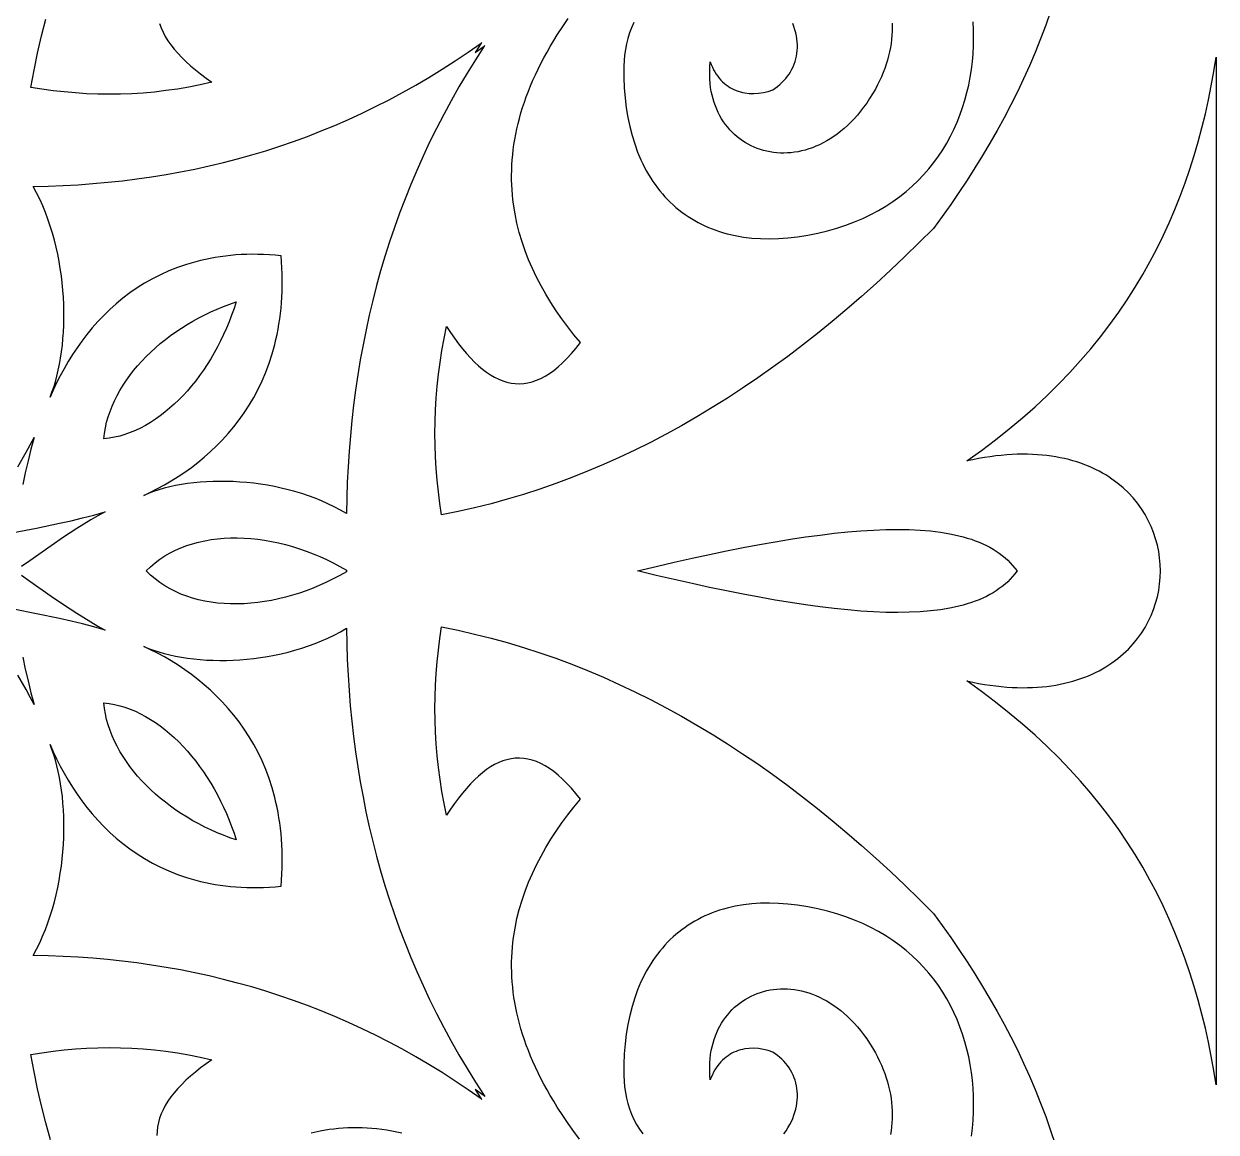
# Model space of a CAD drawing. Extents: x -375 to 375, y -1025 to 1025.
# Drawn here: x -197.2 to -125, y -424.1 to -357 of the extents above; entities that cross this region are included whole.
import ezdxf

# ---------------------------------------------------------------- set-up
doc = ezdxf.new("R2010")
doc.units = 0
doc.layers.add('LAYER_1', color=18, linetype='CONTINUOUS')

msp = doc.modelspace()

# ---------------------------------------------------------------- linework, layer by layer
at = {"layer": 'LAYER_1'}
for points in [[(-135.022, -356.3), (-135.313, -357.132), (-135.623, -357.956), (-135.95, -358.771), (-136.294, -359.578), (-136.655, -360.377), (-137.031, -361.168), (-137.423, -361.952), (-137.831, -362.728), (-138.253, -363.497), (-138.689, -364.259), (-139.139, -365.015), (-139.603, -365.764), (-140.079, -366.507), (-140.567, -367.244), (-141.067, -367.975), (-141.579, -368.701), (-142.101, -369.421), (-142.966, -370.286), (-143.834, -371.13), (-144.707, -371.955), (-145.583, -372.76), (-146.464, -373.545), (-147.349, -374.31), (-148.238, -375.055), (-149.131, -375.779), (-150.028, -376.482), (-150.929, -377.165), (-151.835, -377.828), (-152.744, -378.469), (-153.659, -379.09), (-154.577, -379.69), (-155.5, -380.268), (-156.427, -380.825), (-157.358, -381.361), (-158.294, -381.875), (-159.235, -382.368), (-160.179, -382.839), (-161.129, -383.289), (-162.083, -383.716), (-163.041, -384.121), (-164.004, -384.505), (-164.972, -384.866), (-165.944, -385.204), (-166.921, -385.52), (-167.903, -385.814), (-168.889, -386.085), (-169.88, -386.333), (-170.877, -386.559), (-171.877, -386.761), (-171.982, -386.061), (-172.072, -385.359), (-172.146, -384.656), (-172.204, -383.951), (-172.246, -383.245), (-172.272, -382.536), (-172.281, -381.827), (-172.274, -381.115), (-172.249, -380.402), (-172.207, -379.687), (-172.147, -378.97), (-172.069, -378.252), (-171.974, -377.532), (-171.859, -376.811), (-171.727, -376.088), (-171.575, -375.363), (-171.338, -375.727), (-171.1, -376.072), (-170.861, -376.398), (-170.621, -376.705), (-170.381, -376.993), (-170.139, -377.26), (-169.897, -377.508), (-169.653, -377.735), (-169.409, -377.941), (-169.164, -378.126), (-168.917, -378.29), (-168.67, -378.433), (-168.422, -378.553), (-168.172, -378.652), (-167.922, -378.728), (-167.67, -378.782), (-167.418, -378.813), (-167.164, -378.82), (-166.909, -378.804), (-166.653, -378.765), (-166.396, -378.701), (-166.137, -378.613), (-165.878, -378.501), (-165.617, -378.363), (-165.355, -378.201), (-165.091, -378.013), (-164.826, -377.799), (-164.56, -377.56), (-164.293, -377.294), (-164.024, -377.002), (-163.754, -376.683), (-163.482, -376.337), (-163.868, -375.866), (-164.24, -375.389), (-164.597, -374.904), (-164.938, -374.413), (-165.264, -373.915), (-165.572, -373.409), (-165.862, -372.897), (-166.133, -372.378), (-166.384, -371.852), (-166.616, -371.318), (-166.825, -370.778), (-167.013, -370.23), (-167.178, -369.675), (-167.319, -369.113), (-167.436, -368.544), (-167.528, -367.967), (-167.563, -367.676), (-167.593, -367.383), (-167.615, -367.088), (-167.631, -366.792), (-167.64, -366.493), (-167.641, -366.193), (-167.636, -365.891), (-167.623, -365.586), (-167.603, -365.28), (-167.576, -364.973), (-167.541, -364.663), (-167.498, -364.351), (-167.447, -364.038), (-167.389, -363.722), (-167.323, -363.405), (-167.248, -363.085), (-167.166, -362.764), (-167.075, -362.441), (-166.976, -362.116), (-166.868, -361.789), (-166.752, -361.46), (-166.627, -361.129), (-166.493, -360.796), (-166.35, -360.462), (-166.199, -360.125), (-166.038, -359.786), (-165.868, -359.446), (-165.689, -359.103), (-165.5, -358.758), (-165.302, -358.412), (-165.094, -358.063), (-164.877, -357.713), (-164.552, -357.209), (-164.221, -356.718)], [(-188.949, -357.036), (-188.854, -357.295), (-188.738, -357.554), (-188.601, -357.811), (-188.444, -358.067), (-188.266, -358.322), (-188.067, -358.577), (-187.849, -358.83), (-187.612, -359.082), (-187.354, -359.333), (-187.078, -359.583), (-186.783, -359.833), (-186.47, -360.081), (-186.138, -360.329), (-185.788, -360.576), (-186.484, -360.734), (-187.179, -360.872), (-187.873, -360.991), (-188.565, -361.09), (-189.255, -361.171), (-189.944, -361.233), (-190.631, -361.277), (-191.317, -361.303), (-192.001, -361.311), (-192.683, -361.302), (-193.364, -361.275), (-194.043, -361.231), (-194.721, -361.17), (-195.396, -361.093), (-196.071, -361), (-196.743, -360.89), (-196.549, -359.849), (-196.332, -358.813), (-196.094, -357.782), (-195.833, -356.755)], [(-160.251, -356.968), (-160.39, -357.28), (-160.51, -357.6), (-160.609, -357.927), (-160.691, -358.259), (-160.755, -358.595), (-160.802, -358.934), (-160.835, -359.274), (-160.854, -359.614), (-160.86, -359.954), (-160.855, -360.291), (-160.827, -360.924), (-160.777, -361.537), (-160.704, -362.131), (-160.609, -362.706), (-160.492, -363.262), (-160.353, -363.797), (-160.194, -364.312), (-160.014, -364.807), (-159.813, -365.281), (-159.706, -365.511), (-159.593, -365.735), (-159.475, -365.953), (-159.353, -366.167), (-159.225, -366.375), (-159.093, -366.578), (-158.956, -366.775), (-158.814, -366.967), (-158.668, -367.153), (-158.517, -367.334), (-158.361, -367.51), (-158.201, -367.679), (-158.036, -367.844), (-157.867, -368.002), (-157.693, -368.155), (-157.515, -368.303), (-157.333, -368.444), (-157.146, -368.58), (-156.955, -368.71), (-156.76, -368.834), (-156.561, -368.953), (-156.357, -369.065), (-156.15, -369.172), (-155.938, -369.273), (-155.723, -369.368), (-155.503, -369.456), (-155.28, -369.539), (-155.052, -369.616), (-154.821, -369.687), (-154.586, -369.751), (-154.105, -369.862), (-153.609, -369.948), (-153.099, -370.009), (-152.574, -370.044), (-152.036, -370.054), (-151.485, -370.038), (-150.921, -369.997), (-150.344, -369.929), (-149.718, -369.828), (-149.113, -369.707), (-148.528, -369.566), (-147.963, -369.406), (-147.419, -369.227), (-146.894, -369.03), (-146.388, -368.815), (-145.903, -368.583), (-145.436, -368.335), (-144.989, -368.07), (-144.562, -367.79), (-144.153, -367.495), (-143.763, -367.186), (-143.392, -366.863), (-143.039, -366.527), (-142.705, -366.179), (-142.389, -365.818), (-142.091, -365.445), (-141.812, -365.062), (-141.55, -364.668), (-141.306, -364.265), (-141.08, -363.852), (-140.871, -363.43), (-140.68, -363), (-140.506, -362.563), (-140.349, -362.118), (-140.208, -361.667), (-140.085, -361.21), (-139.978, -360.748), (-139.888, -360.28), (-139.814, -359.809), (-139.757, -359.334), (-139.716, -358.855), (-139.69, -358.374), (-139.681, -357.891), (-139.687, -357.406), (-139.708, -356.921)], [(-144.609, -357.002), (-144.605, -357.246), (-144.61, -357.492), (-144.623, -357.738), (-144.645, -357.986), (-144.676, -358.235), (-144.716, -358.484), (-144.764, -358.734), (-144.822, -358.985), (-144.889, -359.236), (-144.965, -359.488), (-145.051, -359.74), (-145.146, -359.991), (-145.251, -360.243), (-145.366, -360.495), (-145.49, -360.746), (-145.625, -360.997), (-145.796, -361.289), (-145.972, -361.57), (-146.152, -361.837), (-146.336, -362.093), (-146.525, -362.337), (-146.717, -362.568), (-146.912, -362.788), (-147.111, -362.996), (-147.313, -363.192), (-147.517, -363.377), (-147.724, -363.55), (-147.934, -363.713), (-148.145, -363.863), (-148.357, -364.003), (-148.572, -364.132), (-148.787, -364.25), (-149.004, -364.358), (-149.221, -364.454), (-149.438, -364.541), (-149.656, -364.616), (-149.874, -364.682), (-150.091, -364.737), (-150.308, -364.782), (-150.524, -364.818), (-150.739, -364.843), (-150.953, -364.859), (-151.165, -364.865), (-151.375, -364.862), (-151.584, -364.849), (-151.79, -364.827), (-151.993, -364.796), (-152.194, -364.755), (-152.391, -364.706), (-152.585, -364.648), (-152.776, -364.581), (-152.963, -364.506), (-153.146, -364.422), (-153.324, -364.33), (-153.498, -364.229), (-153.667, -364.12), (-153.831, -364.004), (-153.989, -363.879), (-154.142, -363.746), (-154.289, -363.606), (-154.431, -363.458), (-154.565, -363.303), (-154.693, -363.14), (-154.815, -362.97), (-154.929, -362.793), (-155.036, -362.609), (-155.135, -362.417), (-155.227, -362.219), (-155.31, -362.015), (-155.385, -361.804), (-155.451, -361.586), (-155.509, -361.362), (-155.557, -361.131), (-155.597, -360.895), (-155.626, -360.652), (-155.646, -360.404), (-155.655, -360.149), (-155.654, -359.889), (-155.643, -359.624), (-155.621, -359.352), (-155.558, -359.516), (-155.49, -359.671), (-155.417, -359.82), (-155.338, -359.96), (-155.254, -360.093), (-155.165, -360.219), (-155.072, -360.337), (-154.974, -360.449), (-154.872, -360.552), (-154.766, -360.649), (-154.656, -360.738), (-154.543, -360.82), (-154.426, -360.896), (-154.306, -360.964), (-154.183, -361.025), (-154.057, -361.079), (-153.928, -361.126), (-153.798, -361.166), (-153.665, -361.2), (-153.53, -361.227), (-153.255, -361.26), (-152.975, -361.267), (-152.691, -361.248), (-152.405, -361.203), (-152.119, -361.132), (-151.834, -361.036), (-151.687, -360.937), (-151.546, -360.832), (-151.412, -360.721), (-151.285, -360.604), (-151.165, -360.482), (-151.052, -360.354), (-150.947, -360.222), (-150.85, -360.084), (-150.76, -359.942), (-150.679, -359.796), (-150.606, -359.645), (-150.541, -359.491), (-150.485, -359.332), (-150.438, -359.17), (-150.4, -359.005), (-150.371, -358.837), (-150.351, -358.665), (-150.341, -358.491), (-150.341, -358.315), (-150.351, -358.136), (-150.371, -357.956), (-150.401, -357.773), (-150.441, -357.589), (-150.493, -357.403), (-150.555, -357.217), (-150.628, -357.029)], [(-197.537, -383.841), (-197.03, -382.967), (-196.783, -382.52), (-196.545, -382.07), (-196.735, -382.777), (-196.911, -383.489), (-197.075, -384.206), (-197.228, -384.926)], [(-197.785, -387.826), (-196.393, -387.556), (-195.003, -387.267), (-194.31, -387.111), (-193.619, -386.944), (-192.931, -386.766), (-192.245, -386.573), (-192.681, -386.815), (-193.113, -387.066), (-193.54, -387.324), (-193.959, -387.585), (-194.766, -388.111), (-195.52, -388.623), (-196.805, -389.53), (-197.304, -389.884)], [(-197.304, -390.409), (-196.805, -390.763), (-195.52, -391.67), (-194.766, -392.183), (-193.959, -392.711), (-193.54, -392.973), (-193.113, -393.232), (-192.681, -393.484), (-192.245, -393.728), (-192.931, -393.532), (-193.619, -393.351), (-194.31, -393.183), (-195.003, -393.025), (-196.393, -392.735), (-197.785, -392.461)], [(-163.541, -424.526), (-163.884, -424.06), (-164.221, -423.581), (-164.552, -423.089), (-164.877, -422.585), (-165.094, -422.235), (-165.302, -421.886), (-165.5, -421.54), (-165.689, -421.195), (-165.868, -420.853), (-166.038, -420.512), (-166.199, -420.173), (-166.35, -419.837), (-166.493, -419.502), (-166.627, -419.169), (-166.752, -418.838), (-166.868, -418.509), (-166.976, -418.182), (-167.075, -417.857), (-167.166, -417.534), (-167.248, -417.213), (-167.323, -416.894), (-167.389, -416.577), (-167.447, -416.261), (-167.498, -415.948), (-167.541, -415.636), (-167.576, -415.326), (-167.603, -415.018), (-167.623, -414.712), (-167.636, -414.408), (-167.641, -414.106), (-167.64, -413.806), (-167.631, -413.507), (-167.615, -413.21), (-167.593, -412.916), (-167.563, -412.623), (-167.528, -412.332), (-167.436, -411.755), (-167.319, -411.185), (-167.178, -410.623), (-167.013, -410.069), (-166.825, -409.521), (-166.616, -408.98), (-166.384, -408.447), (-166.133, -407.921), (-165.862, -407.402), (-165.572, -406.889), (-165.264, -406.384), (-164.938, -405.886), (-164.597, -405.395), (-164.24, -404.91), (-163.868, -404.432), (-163.482, -403.962), (-163.754, -403.616), (-164.024, -403.297), (-164.293, -403.004), (-164.56, -402.739), (-164.826, -402.499), (-165.091, -402.286), (-165.355, -402.098), (-165.617, -401.935), (-165.878, -401.798), (-166.137, -401.686), (-166.396, -401.598), (-166.653, -401.534), (-166.909, -401.494), (-167.164, -401.478), (-167.418, -401.486), (-167.67, -401.517), (-167.922, -401.57), (-168.172, -401.647), (-168.422, -401.745), (-168.67, -401.866), (-168.917, -402.008), (-169.164, -402.172), (-169.409, -402.358), (-169.653, -402.564), (-169.897, -402.791), (-170.139, -403.038), (-170.381, -403.306), (-170.621, -403.593), (-170.861, -403.9), (-171.1, -404.226), (-171.338, -404.571), (-171.575, -404.935), (-171.727, -404.211), (-171.859, -403.487), (-171.974, -402.766), (-172.069, -402.046), (-172.147, -401.328), (-172.207, -400.611), (-172.249, -399.897), (-172.274, -399.183), (-172.281, -398.472), (-172.272, -397.762), (-172.246, -397.054), (-172.204, -396.347), (-172.146, -395.642), (-172.072, -394.939), (-171.982, -394.238), (-171.877, -393.538), (-170.877, -393.74), (-169.88, -393.965), (-168.889, -394.214), (-167.903, -394.485), (-166.921, -394.778), (-165.944, -395.094), (-164.972, -395.433), (-164.004, -395.794), (-163.041, -396.177), (-162.083, -396.583), (-161.129, -397.01), (-160.179, -397.459), (-159.235, -397.93), (-158.294, -398.423), (-157.358, -398.937), (-156.427, -399.473), (-155.5, -400.031), (-154.577, -400.609), (-153.659, -401.209), (-152.744, -401.829), (-151.835, -402.471), (-150.929, -403.133), (-150.028, -403.816), (-149.131, -404.52), (-148.238, -405.244), (-147.349, -405.988), (-146.464, -406.753), (-145.583, -407.538), (-144.707, -408.343), (-143.834, -409.168), (-142.966, -410.013), (-142.101, -410.877), (-141.579, -411.597), (-141.067, -412.323), (-140.567, -413.054), (-140.079, -413.791), (-139.603, -414.534), (-139.139, -415.283), (-138.689, -416.039), (-138.253, -416.801), (-137.831, -417.57), (-137.423, -418.347), (-137.031, -419.13), (-136.655, -419.921), (-136.294, -420.72), (-135.95, -421.527), (-135.623, -422.342), (-135.313, -423.166), (-135.022, -423.998), (-134.749, -424.839)], [(-197.228, -395.368), (-197.075, -396.09), (-196.911, -396.807), (-196.735, -397.52), (-196.545, -398.227), (-196.783, -397.777), (-197.03, -397.329), (-197.537, -396.453)], [(-139.798, -424.35), (-139.745, -423.864), (-139.708, -423.378), (-139.687, -422.892), (-139.681, -422.407), (-139.69, -421.924), (-139.716, -421.443), (-139.757, -420.965), (-139.814, -420.489), (-139.888, -420.018), (-139.978, -419.551), (-140.085, -419.088), (-140.208, -418.631), (-140.349, -418.18), (-140.506, -417.736), (-140.68, -417.298), (-140.871, -416.868), (-141.08, -416.447), (-141.306, -416.034), (-141.55, -415.63), (-141.812, -415.236), (-142.091, -414.853), (-142.389, -414.481), (-142.705, -414.12), (-143.039, -413.771), (-143.392, -413.435), (-143.763, -413.112), (-144.153, -412.803), (-144.562, -412.508), (-144.989, -412.228), (-145.436, -411.964), (-145.903, -411.716), (-146.388, -411.484), (-146.894, -411.269), (-147.419, -411.072), (-147.963, -410.893), (-148.528, -410.733), (-149.113, -410.592), (-149.718, -410.471), (-150.344, -410.37), (-150.921, -410.302), (-151.485, -410.26), (-152.036, -410.244), (-152.574, -410.254), (-153.099, -410.29), (-153.609, -410.351), (-154.105, -410.437), (-154.586, -410.547), (-154.821, -410.612), (-155.052, -410.683), (-155.28, -410.759), (-155.503, -410.842), (-155.723, -410.931), (-155.938, -411.026), (-156.15, -411.126), (-156.357, -411.233), (-156.561, -411.346), (-156.76, -411.464), (-156.955, -411.588), (-157.146, -411.719), (-157.333, -411.854), (-157.515, -411.996), (-157.693, -412.143), (-157.867, -412.296), (-158.036, -412.455), (-158.201, -412.619), (-158.361, -412.789), (-158.517, -412.964), (-158.668, -413.145), (-158.814, -413.332), (-158.956, -413.524), (-159.093, -413.721), (-159.225, -413.924), (-159.353, -414.132), (-159.475, -414.345), (-159.593, -414.564), (-159.706, -414.788), (-159.813, -415.017), (-160.014, -415.492), (-160.194, -415.986), (-160.353, -416.502), (-160.492, -417.037), (-160.609, -417.592), (-160.704, -418.167), (-160.777, -418.762), (-160.827, -419.375), (-160.855, -420.008), (-160.86, -420.345), (-160.854, -420.684), (-160.835, -421.025), (-160.802, -421.365), (-160.755, -421.704), (-160.691, -422.04), (-160.609, -422.372), (-160.51, -422.698), (-160.39, -423.018), (-160.251, -423.331), (-160.089, -423.634), (-159.904, -423.927), (-159.696, -424.209)], [(-151.166, -424.215), (-151.035, -424.025), (-150.916, -423.836), (-150.808, -423.647), (-150.712, -423.458), (-150.628, -423.269), (-150.555, -423.082), (-150.493, -422.895), (-150.441, -422.71), (-150.401, -422.525), (-150.371, -422.343), (-150.351, -422.162), (-150.341, -421.984), (-150.341, -421.807), (-150.351, -421.633), (-150.371, -421.462), (-150.4, -421.294), (-150.438, -421.128), (-150.485, -420.966), (-150.541, -420.808), (-150.606, -420.654), (-150.679, -420.503), (-150.76, -420.356), (-150.85, -420.214), (-150.947, -420.077), (-151.052, -419.944), (-151.165, -419.817), (-151.285, -419.695), (-151.412, -419.578), (-151.546, -419.467), (-151.687, -419.361), (-151.834, -419.262), (-152.119, -419.167), (-152.405, -419.096), (-152.691, -419.051), (-152.975, -419.032), (-153.255, -419.039), (-153.53, -419.072), (-153.665, -419.099), (-153.798, -419.132), (-153.928, -419.173), (-154.057, -419.22), (-154.183, -419.274), (-154.306, -419.335), (-154.426, -419.403), (-154.543, -419.478), (-154.656, -419.561), (-154.766, -419.65), (-154.872, -419.747), (-154.974, -419.85), (-155.072, -419.961), (-155.165, -420.08), (-155.254, -420.206), (-155.338, -420.339), (-155.417, -420.479), (-155.49, -420.627), (-155.558, -420.783), (-155.621, -420.946), (-155.643, -420.675), (-155.654, -420.41), (-155.655, -420.15), (-155.646, -419.895), (-155.626, -419.647), (-155.597, -419.404), (-155.557, -419.167), (-155.509, -418.937), (-155.451, -418.713), (-155.385, -418.495), (-155.31, -418.284), (-155.227, -418.079), (-155.135, -417.881), (-155.036, -417.69), (-154.929, -417.506), (-154.815, -417.328), (-154.693, -417.158), (-154.565, -416.996), (-154.431, -416.84), (-154.289, -416.692), (-154.142, -416.552), (-153.989, -416.42), (-153.831, -416.295), (-153.667, -416.178), (-153.498, -416.069), (-153.324, -415.969), (-153.146, -415.876), (-152.963, -415.792), (-152.776, -415.717), (-152.585, -415.65), (-152.391, -415.592), (-152.194, -415.543), (-151.993, -415.503), (-151.79, -415.471), (-151.584, -415.449), (-151.375, -415.437), (-151.165, -415.433), (-150.953, -415.439), (-150.739, -415.455), (-150.524, -415.48), (-150.308, -415.516), (-150.091, -415.561), (-149.874, -415.616), (-149.656, -415.682), (-149.438, -415.758), (-149.221, -415.844), (-149.004, -415.941), (-148.787, -416.048), (-148.572, -416.166), (-148.357, -416.295), (-148.145, -416.435), (-147.934, -416.586), (-147.724, -416.748), (-147.517, -416.921), (-147.313, -417.106), (-147.111, -417.302), (-146.912, -417.51), (-146.717, -417.73), (-146.525, -417.962), (-146.336, -418.205), (-146.152, -418.461), (-145.972, -418.729), (-145.796, -419.009), (-145.625, -419.301), (-145.49, -419.552), (-145.366, -419.803), (-145.251, -420.055), (-145.146, -420.307), (-145.051, -420.559), (-144.965, -420.81), (-144.889, -421.062), (-144.822, -421.313), (-144.764, -421.564), (-144.716, -421.814), (-144.676, -422.064), (-144.645, -422.312), (-144.623, -422.56), (-144.61, -422.807), (-144.605, -423.052), (-144.609, -423.296), (-144.62, -423.539), (-144.64, -423.78), (-144.668, -424.019), (-144.704, -424.256)], [(-195.551, -424.564), (-195.833, -423.543), (-196.094, -422.517), (-196.332, -421.485), (-196.549, -420.449), (-196.743, -419.408), (-196.071, -419.299), (-195.396, -419.205), (-194.721, -419.128), (-194.043, -419.068), (-193.364, -419.024), (-192.683, -418.997), (-192.001, -418.988), (-191.317, -418.996), (-190.631, -419.021), (-189.944, -419.065), (-189.255, -419.127), (-188.565, -419.208), (-187.873, -419.308), (-187.179, -419.427), (-186.484, -419.565), (-185.788, -419.722), (-186.138, -419.969), (-186.47, -420.217), (-186.783, -420.465), (-187.078, -420.715), (-187.354, -420.965), (-187.612, -421.216), (-187.849, -421.469), (-188.067, -421.722), (-188.266, -421.976), (-188.444, -422.231), (-188.601, -422.487), (-188.738, -422.745), (-188.854, -423.003), (-188.949, -423.262), (-189.022, -423.523), (-189.074, -423.785), (-189.103, -424.047), (-189.111, -424.311)], [(-179.781, -424.15), (-179.233, -424.028), (-178.679, -423.933), (-178.399, -423.896), (-178.118, -423.865), (-177.834, -423.842), (-177.549, -423.826), (-177.262, -423.817), (-176.973, -423.815), (-176.683, -423.82), (-176.391, -423.834), (-176.096, -423.855), (-175.801, -423.883), (-175.503, -423.92), (-175.203, -423.964), (-174.902, -424.017), (-174.599, -424.078), (-174.294, -424.147)]]:
    msp.add_lwpolyline(points, dxfattribs=at)
for points in [[(-169.464, -358.194), (-169.439, -358.176), (-169.48, -358.219), (-169.849, -358.781), (-169.309, -358.397), (-169.267, -358.355), (-169.285, -358.381), (-169.26, -358.362), (-169.302, -358.405), (-169.83, -359.221), (-170.338, -360.041), (-170.828, -360.866), (-171.299, -361.696), (-171.752, -362.53), (-172.187, -363.369), (-172.604, -364.212), (-173.002, -365.06), (-173.384, -365.912), (-173.747, -366.769), (-174.094, -367.629), (-174.423, -368.495), (-174.735, -369.364), (-175.03, -370.238), (-175.308, -371.116), (-175.57, -371.999), (-175.815, -372.885), (-176.045, -373.776), (-176.258, -374.671), (-176.455, -375.57), (-176.636, -376.473), (-176.802, -377.38), (-176.953, -378.292), (-177.088, -379.207), (-177.208, -380.126), (-177.313, -381.05), (-177.403, -381.977), (-177.479, -382.908), (-177.54, -383.843), (-177.587, -384.782), (-177.619, -385.725), (-177.638, -386.671), (-178.003, -386.462), (-178.376, -386.266), (-178.757, -386.083), (-179.146, -385.911), (-179.54, -385.752), (-179.94, -385.605), (-180.344, -385.47), (-180.753, -385.347), (-181.165, -385.235), (-181.58, -385.135), (-181.996, -385.046), (-182.414, -384.968), (-182.832, -384.902), (-183.25, -384.846), (-183.667, -384.802), (-184.083, -384.768), (-184.496, -384.745), (-184.905, -384.732), (-185.311, -384.729), (-185.713, -384.737), (-186.109, -384.754), (-186.499, -384.782), (-186.882, -384.819), (-187.258, -384.867), (-187.626, -384.923), (-187.985, -384.989), (-188.334, -385.064), (-188.673, -385.149), (-189.001, -385.242), (-189.317, -385.344), (-189.621, -385.455), (-189.911, -385.575), (-189.492, -385.378), (-189.074, -385.166), (-188.657, -384.94), (-188.243, -384.699), (-187.832, -384.443), (-187.426, -384.172), (-187.025, -383.885), (-186.631, -383.583), (-186.244, -383.265), (-185.865, -382.93), (-185.495, -382.579), (-185.136, -382.212), (-184.788, -381.828), (-184.452, -381.427), (-184.129, -381.009), (-183.82, -380.573), (-183.527, -380.12), (-183.249, -379.649), (-182.988, -379.16), (-182.746, -378.653), (-182.522, -378.128), (-182.319, -377.584), (-182.136, -377.021), (-181.975, -376.439), (-181.903, -376.141), (-181.837, -375.838), (-181.777, -375.53), (-181.722, -375.217), (-181.675, -374.9), (-181.633, -374.577), (-181.598, -374.25), (-181.569, -373.917), (-181.547, -373.58), (-181.532, -373.237), (-181.524, -372.89), (-181.522, -372.537), (-181.528, -372.179), (-181.542, -371.816), (-181.562, -371.448), (-181.59, -371.075), (-181.95, -371.043), (-182.304, -371.019), (-182.654, -371.002), (-182.999, -370.993), (-183.338, -370.992), (-183.673, -370.998), (-184.003, -371.012), (-184.328, -371.032), (-184.649, -371.06), (-184.964, -371.094), (-185.275, -371.135), (-185.581, -371.183), (-185.882, -371.237), (-186.179, -371.298), (-186.471, -371.364), (-186.758, -371.437), (-187.319, -371.601), (-187.862, -371.788), (-188.386, -371.996), (-188.893, -372.225), (-189.382, -372.475), (-189.854, -372.743), (-190.308, -373.029), (-190.745, -373.332), (-191.165, -373.65), (-191.569, -373.984), (-191.956, -374.331), (-192.327, -374.691), (-192.682, -375.063), (-193.021, -375.446), (-193.344, -375.838), (-193.651, -376.239), (-193.944, -376.648), (-194.221, -377.063), (-194.484, -377.485), (-194.731, -377.911), (-194.965, -378.34), (-195.184, -378.772), (-195.388, -379.206), (-195.579, -379.641), (-195.462, -379.34), (-195.353, -379.025), (-195.253, -378.697), (-195.161, -378.356), (-195.078, -378.005), (-195.003, -377.642), (-194.937, -377.27), (-194.881, -376.888), (-194.833, -376.497), (-194.795, -376.099), (-194.766, -375.694), (-194.747, -375.283), (-194.738, -374.866), (-194.739, -374.444), (-194.749, -374.018), (-194.77, -373.589), (-194.801, -373.158), (-194.842, -372.724), (-194.894, -372.29), (-194.957, -371.855), (-195.03, -371.421), (-195.115, -370.987), (-195.21, -370.556), (-195.317, -370.127), (-195.435, -369.702), (-195.565, -369.281), (-195.706, -368.865), (-195.859, -368.454), (-196.024, -368.05), (-196.201, -367.653), (-196.39, -367.264), (-196.592, -366.883), (-195.685, -366.863), (-194.781, -366.828), (-193.881, -366.778), (-192.984, -366.714), (-192.091, -366.634), (-191.202, -366.54), (-190.317, -366.43), (-189.436, -366.304), (-188.558, -366.163), (-187.684, -366.006), (-186.814, -365.833), (-185.948, -365.644), (-185.086, -365.439), (-184.228, -365.217), (-183.374, -364.978), (-182.524, -364.723), (-181.678, -364.45), (-180.836, -364.161), (-179.998, -363.854), (-179.164, -363.53), (-178.335, -363.188), (-177.509, -362.828), (-176.688, -362.45), (-175.871, -362.054), (-175.058, -361.639), (-174.249, -361.206), (-173.445, -360.755), (-172.645, -360.285), (-171.849, -359.795), (-171.058, -359.287), (-170.271, -358.759), (-169.489, -358.211), (-169.448, -358.167)], [(-125, -421.235), (-125.139, -420.369), (-125.294, -419.508), (-125.465, -418.653), (-125.654, -417.803), (-125.86, -416.958), (-126.084, -416.119), (-126.326, -415.286), (-126.588, -414.459), (-126.87, -413.638), (-127.172, -412.823), (-127.495, -412.015), (-127.84, -411.213), (-128.206, -410.419), (-128.595, -409.631), (-129.007, -408.85), (-129.443, -408.076), (-129.903, -407.31), (-130.388, -406.551), (-130.899, -405.8), (-131.435, -405.056), (-131.998, -404.321), (-132.588, -403.594), (-133.205, -402.875), (-133.851, -402.164), (-134.526, -401.462), (-135.229, -400.769), (-135.963, -400.085), (-136.727, -399.41), (-137.522, -398.744), (-138.349, -398.087), (-139.208, -397.44), (-140.099, -396.803), (-139.735, -396.881), (-139.378, -396.95), (-139.026, -397.011), (-138.679, -397.064), (-138.339, -397.108), (-138.004, -397.144), (-137.675, -397.173), (-137.351, -397.194), (-137.034, -397.207), (-136.722, -397.212), (-136.415, -397.21), (-136.115, -397.201), (-135.82, -397.185), (-135.531, -397.162), (-135.247, -397.132), (-134.97, -397.095), (-134.698, -397.052), (-134.432, -397.002), (-134.171, -396.947), (-133.917, -396.885), (-133.668, -396.817), (-133.424, -396.743), (-133.187, -396.663), (-132.955, -396.578), (-132.729, -396.487), (-132.508, -396.391), (-132.294, -396.29), (-132.085, -396.184), (-131.882, -396.073), (-131.684, -395.957), (-131.492, -395.836), (-131.306, -395.711), (-130.951, -395.448), (-130.619, -395.169), (-130.31, -394.874), (-130.024, -394.566), (-129.761, -394.244), (-129.52, -393.91), (-129.303, -393.565), (-129.108, -393.21), (-128.937, -392.847), (-128.788, -392.476), (-128.662, -392.098), (-128.559, -391.715), (-128.479, -391.328), (-128.421, -390.937), (-128.387, -390.544), (-128.376, -390.15), (-128.376, -390.149), (-128.376, -390.149), (-128.387, -389.755), (-128.421, -389.362), (-128.479, -388.971), (-128.559, -388.584), (-128.662, -388.201), (-128.788, -387.823), (-128.937, -387.452), (-129.108, -387.088), (-129.303, -386.734), (-129.52, -386.389), (-129.761, -386.055), (-130.024, -385.733), (-130.31, -385.424), (-130.619, -385.13), (-130.951, -384.85), (-131.306, -384.587), (-131.492, -384.462), (-131.684, -384.342), (-131.882, -384.226), (-132.085, -384.115), (-132.294, -384.009), (-132.508, -383.907), (-132.729, -383.811), (-132.955, -383.721), (-133.187, -383.636), (-133.424, -383.556), (-133.668, -383.482), (-133.917, -383.414), (-134.171, -383.352), (-134.432, -383.296), (-134.698, -383.247), (-134.97, -383.204), (-135.247, -383.167), (-135.531, -383.137), (-135.82, -383.114), (-136.115, -383.098), (-136.415, -383.089), (-136.722, -383.087), (-137.034, -383.092), (-137.351, -383.105), (-137.675, -383.126), (-138.004, -383.154), (-138.339, -383.191), (-138.679, -383.235), (-139.026, -383.288), (-139.378, -383.349), (-139.735, -383.418), (-140.099, -383.496), (-139.208, -382.858), (-138.349, -382.211), (-137.522, -381.555), (-136.727, -380.889), (-135.963, -380.214), (-135.229, -379.529), (-134.526, -378.836), (-133.851, -378.134), (-133.205, -377.424), (-132.588, -376.705), (-131.998, -375.977), (-131.435, -375.242), (-130.899, -374.498), (-130.388, -373.747), (-129.903, -372.988), (-129.443, -372.222), (-129.007, -371.448), (-128.595, -370.667), (-128.206, -369.879), (-127.839, -369.084), (-127.495, -368.282), (-127.172, -367.473), (-126.87, -366.659), (-126.588, -365.838), (-126.326, -365.01), (-126.084, -364.177), (-125.86, -363.338), (-125.654, -362.494), (-125.465, -361.643), (-125.294, -360.788), (-125.139, -359.927), (-125, -359.061)], [(-184.444, -374.279), (-184.586, -374.68), (-184.738, -375.075), (-184.9, -375.465), (-185.072, -375.848), (-185.254, -376.225), (-185.444, -376.595), (-185.644, -376.957), (-185.852, -377.312), (-186.068, -377.657), (-186.292, -377.994), (-186.524, -378.322), (-186.764, -378.639), (-187.01, -378.946), (-187.263, -379.243), (-187.523, -379.528), (-187.789, -379.801), (-188.061, -380.062), (-188.339, -380.31), (-188.622, -380.545), (-188.91, -380.767), (-189.203, -380.974), (-189.5, -381.166), (-189.801, -381.344), (-190.107, -381.505), (-190.416, -381.651), (-190.728, -381.781), (-191.044, -381.893), (-191.362, -381.988), (-191.683, -382.064), (-192.006, -382.123), (-192.33, -382.162), (-192.289, -381.825), (-192.23, -381.489), (-192.153, -381.156), (-192.059, -380.826), (-191.948, -380.499), (-191.822, -380.175), (-191.679, -379.854), (-191.521, -379.537), (-191.349, -379.225), (-191.162, -378.917), (-190.961, -378.613), (-190.746, -378.315), (-190.519, -378.022), (-190.278, -377.735), (-190.026, -377.454), (-189.762, -377.179), (-189.487, -376.91), (-189.201, -376.649), (-188.904, -376.395), (-188.598, -376.148), (-188.282, -375.908), (-187.957, -375.677), (-187.624, -375.454), (-187.282, -375.24), (-186.933, -375.035), (-186.577, -374.839), (-186.214, -374.653), (-185.844, -374.476), (-185.469, -374.31), (-185.088, -374.154), (-184.703, -374.008), (-184.313, -373.874)], [(-183.836, -388.165), (-183.423, -388.193), (-183.008, -388.236), (-182.59, -388.294), (-182.17, -388.367), (-181.75, -388.455), (-181.329, -388.557), (-180.909, -388.673), (-180.49, -388.803), (-180.072, -388.947), (-179.657, -389.105), (-179.245, -389.277), (-178.837, -389.462), (-178.434, -389.66), (-178.035, -389.871), (-177.643, -390.096), (-177.643, -390.2), (-178.035, -390.425), (-178.434, -390.636), (-178.837, -390.834), (-179.245, -391.019), (-179.657, -391.191), (-180.072, -391.349), (-180.49, -391.493), (-180.909, -391.623), (-181.329, -391.739), (-181.75, -391.841), (-182.17, -391.929), (-182.59, -392.002), (-183.008, -392.06), (-183.423, -392.103), (-183.836, -392.132), (-184.245, -392.145), (-184.65, -392.142), (-185.05, -392.124), (-185.444, -392.091), (-185.833, -392.041), (-186.214, -391.975), (-186.587, -391.893), (-186.952, -391.795), (-187.309, -391.68), (-187.655, -391.549), (-187.992, -391.401), (-188.317, -391.235), (-188.631, -391.053), (-188.932, -390.853), (-189.22, -390.635), (-189.495, -390.4), (-189.756, -390.147), (-189.495, -389.894), (-189.22, -389.659), (-188.932, -389.442), (-188.631, -389.242), (-188.317, -389.06), (-187.992, -388.895), (-187.655, -388.746), (-187.309, -388.615), (-186.952, -388.5), (-186.587, -388.402), (-186.214, -388.321), (-185.833, -388.255), (-185.444, -388.205), (-185.05, -388.172), (-184.65, -388.154), (-184.245, -388.152)], [(-143.584, -387.647), (-142.924, -387.679), (-142.294, -387.731), (-141.692, -387.805), (-141.119, -387.9), (-140.844, -387.956), (-140.576, -388.017), (-140.315, -388.085), (-140.062, -388.158), (-139.816, -388.236), (-139.578, -388.321), (-139.347, -388.411), (-139.124, -388.508), (-138.909, -388.61), (-138.701, -388.718), (-138.501, -388.833), (-138.309, -388.954), (-138.124, -389.081), (-137.947, -389.214), (-137.778, -389.353), (-137.617, -389.499), (-137.463, -389.651), (-137.318, -389.81), (-137.18, -389.975), (-137.051, -390.147), (-137.05, -390.147), (-137.051, -390.149), (-137.05, -390.149), (-137.051, -390.15), (-137.05, -390.151), (-137.051, -390.151), (-137.18, -390.323), (-137.318, -390.488), (-137.463, -390.647), (-137.617, -390.799), (-137.778, -390.945), (-137.947, -391.085), (-138.124, -391.218), (-138.309, -391.345), (-138.501, -391.465), (-138.701, -391.58), (-138.909, -391.688), (-139.124, -391.791), (-139.347, -391.887), (-139.578, -391.978), (-139.816, -392.062), (-140.062, -392.141), (-140.315, -392.214), (-140.576, -392.281), (-140.844, -392.343), (-141.119, -392.398), (-141.692, -392.494), (-142.294, -392.567), (-142.924, -392.62), (-143.584, -392.651), (-144.271, -392.662), (-144.987, -392.653), (-145.73, -392.624), (-146.501, -392.576), (-147.299, -392.51), (-148.124, -392.425), (-148.975, -392.323), (-149.853, -392.203), (-150.757, -392.067), (-151.687, -391.914), (-152.643, -391.745), (-153.624, -391.56), (-154.629, -391.361), (-155.66, -391.146), (-156.715, -390.918), (-157.795, -390.675), (-158.898, -390.419), (-160.026, -390.151), (-160.027, -390.151), (-160.026, -390.15), (-160.026, -390.15), (-160.024, -390.149), (-160.026, -390.149), (-160.026, -390.149), (-160.027, -390.147), (-160.026, -390.147), (-158.898, -389.879), (-157.795, -389.623), (-156.715, -389.381), (-155.66, -389.152), (-154.629, -388.938), (-153.624, -388.738), (-152.643, -388.553), (-151.687, -388.384), (-150.757, -388.231), (-149.853, -388.095), (-148.975, -387.975), (-148.124, -387.873), (-147.299, -387.788), (-146.501, -387.722), (-145.73, -387.674), (-144.987, -387.646), (-144.271, -387.637)], [(-177.62, -394.568), (-177.587, -395.511), (-177.54, -396.45), (-177.479, -397.385), (-177.404, -398.316), (-177.314, -399.244), (-177.209, -400.167), (-177.089, -401.087), (-176.954, -402.002), (-176.803, -402.914), (-176.637, -403.821), (-176.456, -404.725), (-176.259, -405.624), (-176.046, -406.519), (-175.817, -407.41), (-175.571, -408.297), (-175.309, -409.18), (-175.031, -410.058), (-174.736, -410.932), (-174.424, -411.802), (-174.095, -412.667), (-173.748, -413.528), (-173.385, -414.385), (-173.003, -415.237), (-172.604, -416.085), (-172.187, -416.928), (-171.753, -417.767), (-171.3, -418.602), (-170.828, -419.431), (-170.338, -420.257), (-169.83, -421.077), (-169.302, -421.893), (-169.26, -421.937), (-169.285, -421.92), (-169.267, -421.943), (-169.309, -421.902), (-169.849, -421.518), (-169.48, -422.079), (-169.439, -422.123), (-169.464, -422.105), (-169.448, -422.131), (-169.489, -422.087), (-170.271, -421.54), (-171.058, -421.012), (-171.849, -420.504), (-172.645, -420.014), (-173.445, -419.544), (-174.249, -419.092), (-175.058, -418.659), (-175.871, -418.245), (-176.688, -417.849), (-177.509, -417.471), (-178.335, -417.111), (-179.165, -416.769), (-179.999, -416.444), (-180.837, -416.138), (-181.679, -415.848), (-182.525, -415.575), (-183.375, -415.32), (-184.229, -415.081), (-185.087, -414.859), (-185.95, -414.654), (-186.816, -414.465), (-187.686, -414.292), (-188.56, -414.135), (-189.437, -413.994), (-190.319, -413.868), (-191.204, -413.758), (-192.093, -413.664), (-192.986, -413.584), (-193.883, -413.52), (-194.783, -413.47), (-195.687, -413.435), (-196.595, -413.414), (-196.393, -413.033), (-196.203, -412.644), (-196.026, -412.247), (-195.861, -411.842), (-195.707, -411.431), (-195.566, -411.015), (-195.436, -410.594), (-195.318, -410.168), (-195.211, -409.739), (-195.115, -409.308), (-195.031, -408.874), (-194.957, -408.44), (-194.894, -408.005), (-194.842, -407.571), (-194.801, -407.137), (-194.77, -406.705), (-194.749, -406.276), (-194.739, -405.851), (-194.738, -405.429), (-194.747, -405.012), (-194.766, -404.601), (-194.795, -404.196), (-194.833, -403.798), (-194.88, -403.408), (-194.937, -403.026), (-195.003, -402.653), (-195.077, -402.291), (-195.161, -401.939), (-195.253, -401.599), (-195.353, -401.272), (-195.462, -400.957), (-195.579, -400.656), (-195.388, -401.09), (-195.184, -401.524), (-194.965, -401.956), (-194.731, -402.385), (-194.484, -402.811), (-194.221, -403.232), (-193.944, -403.647), (-193.651, -404.056), (-193.344, -404.457), (-193.021, -404.849), (-192.682, -405.232), (-192.327, -405.604), (-191.956, -405.964), (-191.569, -406.311), (-191.165, -406.645), (-190.745, -406.964), (-190.308, -407.266), (-189.854, -407.553), (-189.382, -407.821), (-188.893, -408.07), (-188.386, -408.3), (-187.862, -408.508), (-187.319, -408.695), (-186.758, -408.859), (-186.471, -408.932), (-186.179, -408.999), (-185.882, -409.06), (-185.581, -409.114), (-185.275, -409.162), (-184.964, -409.203), (-184.649, -409.237), (-184.328, -409.265), (-184.003, -409.286), (-183.673, -409.299), (-183.338, -409.305), (-182.999, -409.304), (-182.654, -409.296), (-182.304, -409.279), (-181.95, -409.255), (-181.59, -409.223), (-181.562, -408.85), (-181.542, -408.482), (-181.528, -408.119), (-181.522, -407.761), (-181.524, -407.408), (-181.532, -407.061), (-181.547, -406.718), (-181.569, -406.38), (-181.598, -406.048), (-181.633, -405.72), (-181.675, -405.398), (-181.722, -405.08), (-181.777, -404.767), (-181.837, -404.459), (-181.903, -404.156), (-181.975, -403.858), (-182.136, -403.276), (-182.319, -402.713), (-182.522, -402.169), (-182.746, -401.644), (-182.988, -401.136), (-183.249, -400.647), (-183.527, -400.176), (-183.82, -399.723), (-184.129, -399.287), (-184.452, -398.869), (-184.788, -398.468), (-185.136, -398.084), (-185.495, -397.716), (-185.865, -397.365), (-186.244, -397.031), (-186.631, -396.712), (-187.025, -396.409), (-187.426, -396.123), (-187.832, -395.851), (-188.243, -395.595), (-188.657, -395.354), (-189.074, -395.128), (-189.492, -394.916), (-189.911, -394.719), (-189.621, -394.839), (-189.317, -394.949), (-189.001, -395.052), (-188.673, -395.145), (-188.334, -395.229), (-187.985, -395.304), (-187.626, -395.37), (-187.258, -395.427), (-186.882, -395.474), (-186.499, -395.511), (-186.109, -395.539), (-185.713, -395.556), (-185.311, -395.564), (-184.905, -395.561), (-184.496, -395.548), (-184.083, -395.525), (-183.667, -395.491), (-183.25, -395.446), (-182.832, -395.391), (-182.414, -395.324), (-181.996, -395.247), (-181.58, -395.158), (-181.165, -395.057), (-180.753, -394.946), (-180.344, -394.822), (-179.94, -394.687), (-179.54, -394.54), (-179.146, -394.381), (-178.758, -394.209), (-178.377, -394.026), (-178.003, -393.83), (-177.638, -393.621)], [(-192.006, -398.167), (-191.683, -398.226), (-191.362, -398.303), (-191.044, -398.399), (-190.728, -398.511), (-190.416, -398.641), (-190.107, -398.787), (-189.801, -398.949), (-189.5, -399.127), (-189.203, -399.32), (-188.91, -399.527), (-188.622, -399.749), (-188.339, -399.984), (-188.061, -400.233), (-187.789, -400.494), (-187.523, -400.768), (-187.263, -401.053), (-187.01, -401.349), (-186.764, -401.657), (-186.524, -401.974), (-186.292, -402.302), (-186.068, -402.639), (-185.852, -402.985), (-185.644, -403.34), (-185.444, -403.702), (-185.254, -404.072), (-185.072, -404.449), (-184.9, -404.833), (-184.738, -405.223), (-184.586, -405.618), (-184.444, -406.019), (-184.313, -406.424), (-184.703, -406.289), (-185.088, -406.143), (-185.469, -405.987), (-185.844, -405.82), (-186.214, -405.643), (-186.577, -405.457), (-186.933, -405.26), (-187.282, -405.055), (-187.624, -404.84), (-187.957, -404.617), (-188.282, -404.386), (-188.598, -404.147), (-188.904, -403.9), (-189.201, -403.645), (-189.487, -403.383), (-189.762, -403.115), (-190.026, -402.839), (-190.278, -402.558), (-190.519, -402.271), (-190.746, -401.978), (-190.961, -401.679), (-191.162, -401.376), (-191.349, -401.067), (-191.521, -400.755), (-191.679, -400.438), (-191.822, -400.117), (-191.948, -399.793), (-192.059, -399.465), (-192.153, -399.134), (-192.23, -398.801), (-192.289, -398.465), (-192.33, -398.127)]]:
    msp.add_lwpolyline(points, close=True, dxfattribs=at)

doc.saveas('drawing.dxf')
